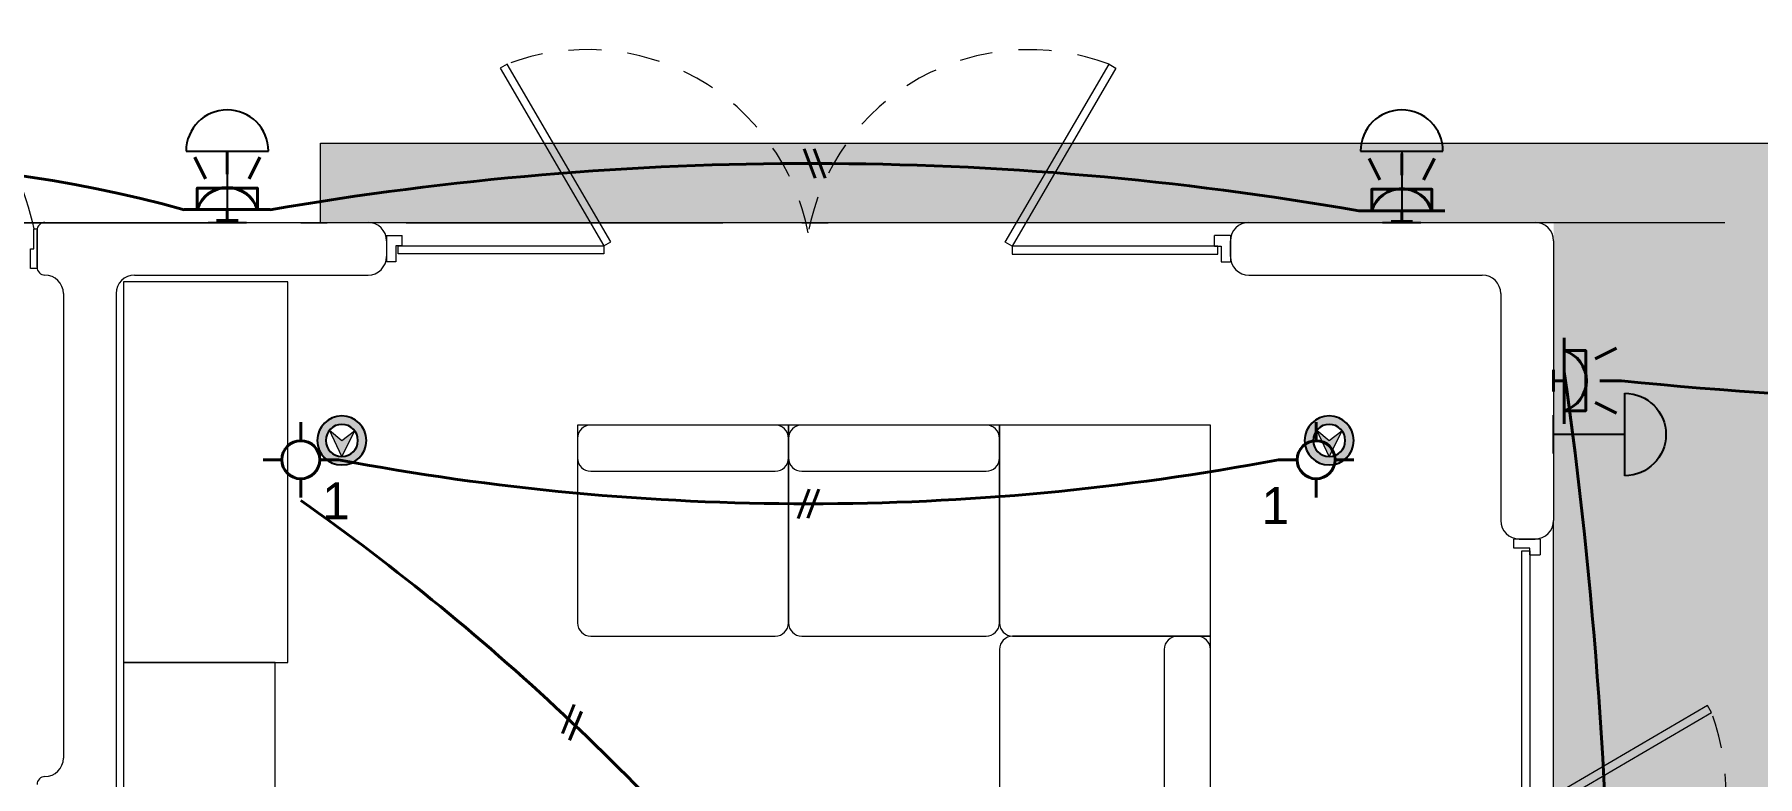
# Model space of a CAD drawing. Header units: metres. Extents: x 14 to 2416, y -346 to 476.
# Drawn here: x 51.24 to 57.78, y -72.73 to -69.91 of the extents above; entities that cross this region are included whole.
import ezdxf

# ---------------------------------------------------------------- set-up
doc = ezdxf.new("R2010")
doc.units = ezdxf.units.M
for name, pattern in [('0', [0]), ('ACAD_ISO10W100', [18, 12, -3, 0, -3]), ('HIDDEN2', [0.1875, 0.125, -0.0625])]:
    doc.linetypes.add(name, pattern=pattern)
doc.layers.get('0').update_dxf_attribs({"linetype": '0', "lineweight": 20})
for name, color, linetype, lineweight in [('A-ANNO-TEXT', 20, 'Continuous', 13), ('A-DOOR', 35, 'Continuous', 5), ('A-WALL', 250, 'Continuous', 20), ('baños', 251, 'Continuous', 0), ('E Salida Luces', 22, 'Continuous', 40), ('E Tuberia Emp Losa', 22, 'Continuous', 40), ('MAVA', 1, 'Continuous', 15), ('MOBILIARIOS', 252, 'Continuous', 0), ('piso', 253, 'Continuous', 0)]:
    doc.layers.add(name, color=color, linetype=linetype, lineweight=lineweight)
doc.layers.add('hatch piso', color=253, linetype='Continuous', lineweight=0, transparency=0.7)
doc.layers.add('MAVA Luminarias', color=1, linetype='Continuous')
doc.layers.add('SOLAR', color=7, linetype='ACAD_ISO10W100', lineweight=9, true_color=0xff1414)
doc.styles.add('CENTURY GOTHIC', font='GOTHIC.TTF')

# ---------------------------------------------------------------- blocks, each defined once
blk = doc.blocks.new('dl ip')
at = {"layer": 'MAVA', "true_color": 0xf8991e, "transparency": 33554687}
h = blk.add_hatch(color=30, dxfattribs=at)
h.dxf.hatch_style = 1
h.paths.add_polyline_path([(94.7574, -111.2088), (94.7109, -111.2482), (94.6624, -111.2113), (94.7109, -111.3092)])
at = {"layer": 'MAVA Luminarias', "linetype": 'Continuous', "true_color": 0xf8991e}
h = blk.add_hatch(color=30, dxfattribs=at)
h.paths.add_polyline_path([(94.618, -111.2482, 1), (94.8039, -111.2482, 1)])
h.paths.add_polyline_path([(94.7719, -111.2482, -1), (94.6499, -111.2482, -1)], flags=16)
at = {"layer": 'MAVA', "color": 30, "true_color": 0xf8991e}
for p, q in [((94.7109, -111.2482), (94.6624, -111.2113)), ((94.6624, -111.2113), (94.7109, -111.3092)), ((94.7109, -111.3092), (94.7574, -111.2088)), ((94.7574, -111.2088), (94.7109, -111.2482))]:
    blk.add_line(p, q, dxfattribs=at)
at = {"layer": 'MAVA Luminarias', "color": 30, "linetype": 'Continuous', "true_color": 0xf8991e}
for radius in [0.093, 0.061]:
    blk.add_circle((94.7109, -111.2482), radius, dxfattribs=at)
blk = doc.blocks.new('SCONCE 1')
at = {"layer": 'MAVA Luminarias', "color": 5, "linetype": 'Continuous'}
for p, q in [((-1.374, 0.679), (-1.374, 1.191)), ((-0.931, 0.816), (-0.931, 1.054)), ((-1.374, 0.935), (-0.931, 0.935))]:
    blk.add_line(p, q, dxfattribs=at)
blk.add_arc((-1.374, 0.935), 0.256, 90, 270, dxfattribs=at)
blk = doc.blocks.new('puerta 1.00')
at = {"layer": 'A-DOOR'}
for p, q in [((-0.15, -0.0125), (-0.9369, -0.3949)), ((-0.1376, -0.038), (-0.9245, -0.4204)), ((-0.1376, -0.038), (-0.15, -0.0125)), ((-0.8946, -0.3743), (-0.8996, -0.3641)), ((-0.8777, -0.3661), (-0.8826, -0.3559)), ((-0.8653, -0.3916), (-0.8603, -0.4018)), ((-0.9369, -0.3949), (-0.9245, -0.4204)), ((-0.8822, -0.3998), (-0.8772, -0.4101))]:
    blk.add_line(p, q, dxfattribs=at)
for points in [[(-0.05, 0), (-0.05, -0.025), (-0.125, -0.025), (-0.125, -0.0125), (-0.2, -0.0125), (-0.2, 0), (-0.05, 0)], [(-0.05, -0.95), (-0.05, -0.925), (-0.125, -0.925), (-0.125, -0.9375), (-0.2, -0.9375), (-0.2, -0.95), (-0.05, -0.95)]]:
    blk.add_lwpolyline(points, dxfattribs=at)
blk.add_arc((0.0366, 0.1602), 1.1229, 211.13358, 257.83427, dxfattribs=at)
for points in [[(-0.8982, -0.3642), (-0.9033, -0.3642), (-0.912, -0.3591), (-0.917, -0.3504), (-0.917, -0.3403), (-0.912, -0.3316), (-0.9033, -0.3265), (-0.8932, -0.3265), (-0.8844, -0.3316), (-0.8794, -0.3403), (-0.8794, -0.3504), (-0.8844, -0.3591), (-0.8932, -0.3642), (-0.8982, -0.3642)], [(-0.8617, -0.4394), (-0.8667, -0.4394), (-0.8754, -0.4344), (-0.8805, -0.4256), (-0.8805, -0.4156), (-0.8754, -0.4068), (-0.8667, -0.4018), (-0.8566, -0.4018), (-0.8479, -0.4068), (-0.8428, -0.4156), (-0.8428, -0.4257), (-0.8479, -0.4344), (-0.8566, -0.4394), (-0.8617, -0.4394)]]:
    blk.add_open_spline(points, degree=2, dxfattribs=at)
blk = doc.blocks.new('A$C9daa110d')
at = {"layer": 'A-DOOR'}
for p, q in [((0, 0.1005), (0.06, 0.1005)), ((0, 0.1005), (0, 0.0005)), ((0.06, 0.0605), (0.06, 0.1005)), ((3.2, 0.1), (3.14, 0.1)), ((3.14, 0.06), (3.14, 0.1)), ((3.2, 0.1), (3.2, 0)), ((0.035, 0.0005), (0, 0.0005)), ((0.035, 0.0605), (0.035, 0.0005)), ((0.06, 0.0605), (0.035, 0.0605)), ((3.14, 0.06), (3.165, 0.06)), ((3.165, 0.06), (3.165, 0)), ((3.165, 0), (3.2, 0))]:
    blk.add_line(p, q, dxfattribs=at)
for points in [[(0.4314, 0.7341), (0.8247, 0.0604), (0.8509, 0.0757), (0.4576, 0.7494)], [(2.7658, 0.7337), (2.3723, 0.0601), (2.3462, 0.0754), (2.7397, 0.749)], [(0.0446, 0.0605), (0.8247, 0.0604), (0.8247, 0.0301), (0.0446, 0.0302)], [(3.1524, 0.06), (2.3723, 0.0601), (2.3723, 0.0298), (3.1524, 0.0297)]]:
    blk.add_lwpolyline(points, close=True, dxfattribs=at)
at = {"layer": 'A-DOOR', "linetype": 'HIDDEN2'}
for centre, start, end in [((0.76, -0.0488), 10.76134, 110.74881), ((2.437, -0.0491), 69.23247, 169.21994)]:
    blk.add_arc(centre, 0.8536, start, end, dxfattribs=at)
blk = doc.blocks.new('A$C2f9b60d5')
at = {"layer": 'A-DOOR'}
for p, q in [((0, 0.1005), (0.06, 0.1005)), ((0, 0.1005), (0, 0.0005)), ((0.06, 0.0605), (0.06, 0.1005)), ((3.6, 0.1), (3.54, 0.1)), ((3.54, 0.06), (3.54, 0.1)), ((3.6, 0.1), (3.6, 0)), ((0.035, 0.0005), (0, 0.0005)), ((0.035, 0.0605), (0.035, 0.0005)), ((0.06, 0.0605), (0.035, 0.0605)), ((3.54, 0.06), (3.565, 0.06)), ((3.565, 0.06), (3.565, 0)), ((3.565, 0), (3.6, 0))]:
    blk.add_line(p, q, dxfattribs=at)
for points in [[(0.6314, 0.7341), (1.0247, 0.0604), (1.0509, 0.0757), (0.6576, 0.7494)], [(2.9658, 0.7337), (2.5723, 0.0601), (2.5462, 0.0754), (2.9397, 0.749)], [(0.0446, 0.0605), (1.0247, 0.0604), (1.0247, 0.0301), (0.0446, 0.0302)], [(3.5524, 0.06), (2.5723, 0.0601), (2.5723, 0.0298), (3.5524, 0.0297)]]:
    blk.add_lwpolyline(points, close=True, dxfattribs=at)
at = {"layer": 'A-DOOR', "linetype": 'HIDDEN2'}
for centre, start, end in [((0.96, -0.0488), 10.76134, 110.74881), ((2.637, -0.0491), 69.23247, 169.21994)]:
    blk.add_arc(centre, 0.8536, start, end, dxfattribs=at)
blk = doc.blocks.new('PL BASE 1N NASAS 09')
at = {"layer": 'A-WALL'}
for p, q in [((-99.1311, -35.4197), (-99.1311, -35.2797)), ((-99.1011, -35.2497), (-97.8761, -35.2497)), ((-94.5361, -35.2497), (-93.4515, -35.2497)), ((-97.8061, -35.3197), (-97.8061, -35.3797)), ((-93.3811, -35.3197), (-93.3811, -36.3797)), ((-99.1011, -35.4497), (-99.1011, -35.4497)), ((-98.7611, -35.4497), (-97.8761, -35.4497)), ((-94.5361, -35.4497), (-93.6511, -35.4497)), ((-99.0311, -35.5197), (-99.0311, -37.2797)), ((-98.8311, -35.5197), (-98.8311, -39.8997)), ((-93.5811, -35.5197), (-93.5811, -36.3797)), ((-93.5111, -36.4497), (-93.4511, -36.4497)), ((-99.1011, -37.3497), (-99.1011, -37.3497))]:
    blk.add_line(p, q, dxfattribs=at)
at = {"layer": 'A-WALL', "transparency": 33554684}
blk.add_line((-94.6061, -35.3797), (-94.6061, -35.3197), dxfattribs=at)
at = {"layer": 'A-WALL'}
for centre, radius, start, end in [((-99.1011, -35.2797), 0.03, 90, 180), ((-97.8761, -35.3197), 0.07, 0, 90), ((-93.4511, -35.3197), 0.07, 0, 90), ((-97.8761, -35.3797), 0.07, 270, 0), ((-99.1011, -35.4197), 0.03, 180, 270), ((-99.1011, -35.5197), 0.07, 360, 90), ((-98.7611, -35.5197), 0.07, 90, 180), ((-93.6511, -35.5197), 0.07, 0, 90), ((-93.5111, -36.3797), 0.07, 180, 270), ((-93.4511, -36.3797), 0.07, 270, 0), ((-99.1011, -37.2797), 0.07, 270, 360), ((-99.1011, -37.3797), 0.03, 90, 180)]:
    blk.add_arc(centre, radius, start, end, dxfattribs=at)
at = {"layer": 'A-WALL', "transparency": 33554684}
for centre, start, end in [((-94.5361, -35.3197), 90, 180), ((-94.5361, -35.3797), 180, 270)]:
    blk.add_arc(centre, 0.07, start, end, dxfattribs=at)
at = {"layer": 'piso'}
for p, q in [((-98.0565, -34.9497), (-88.1811, -34.9497)), ((-98.056, -35.2497), (-98.056, -34.9497)), ((-100.15, -35.2497), (-99.1011, -35.2497)), ((-97.8761, -35.2497), (-94.5361, -35.2497))]:
    blk.add_line(p, q, dxfattribs=at)
at = {"layer": 'piso', "transparency": 33554687}
blk.add_line((-93.3811, -40.1197), (-93.3811, -36.3797), dxfattribs=at)
at = {"color": 1}
blk.add_blockref('A$C9daa110d', (-97.8061, -35.3997), dxfattribs=at)
at = {"color": 1, "rotation": 270}
blk.add_blockref('A$C2f9b60d5', (-93.5316, -36.4497), dxfattribs=at)
at = {"layer": 'A-DOOR', "xscale": -1, "rotation": 90}
blk.add_blockref('puerta 1.00', (-100.0811, -35.4747), dxfattribs=at)
blk = doc.blocks.new('PL MUEBLES 1N NASAS 09')
at = {"layer": 'hatch piso'}
h = blk.add_hatch(dxfattribs=at)
h.set_pattern_fill('AR-BRSTD', color=256, scale=0.002, angle=-90)
h.set_pattern_definition([(270, (32.50438, 232.01007), (0.1354836, -2e-17), []), (0, (32.50438, 232.01007), (0.1354836, 0.2032), [0.1354836, -0.1354836])])
h.paths.add_polyline_path([(77.6423, 53.2549), (75.0805, 53.2549), (75.0805, 47.4481), (74.0805, 47.4481), (74.0805, 53.2536), (64.2055, 53.2536), (64.2055, 52.9536), (68.8805, 52.9536), (68.8805, 32.9536), (64.2055, 32.9536), (64.2055, 32.6536), (74.0805, 32.6536), (74.0805, 38.459), (75.0805, 38.459), (75.0805, 32.6549), (77.6423, 32.6549)])
h.paths.add_polyline_path([(72.263, 46.1088), (72.263, 45.6588), (72.6881, 45.6588), (72.6881, 44.6588), (70.0881, 44.6588), (70.0881, 45.6588), (70.5049, 45.6588), (70.5049, 46.1088)], flags=16)
h.paths.add_polyline_path([(70.1951, 48.5995), (70.1951, 49.5995), (71.8951, 49.5995), (71.8951, 48.5995)], flags=16)
edge = h.paths.add_edge_path(flags=16)
edge.add_arc((73.3805, 47.1481), 0.1, 90, 180, ccw=False)
edge.add_line((73.3805, 47.2481), (73.7805, 47.2481))
edge.add_arc((73.7805, 47.1481), 0.1, 0, 90, ccw=False)
edge.add_line((73.8805, 47.1481), (73.8805, 46.8981))
edge.add_arc((73.7805, 46.8981), 0.1, -90, 0, ccw=False)
edge.add_line((73.7805, 46.7981), (73.3805, 46.7981))
edge.add_arc((73.3805, 46.8981), 0.1, 180, 270, ccw=False)
edge.add_line((73.2805, 46.8981), (73.2805, 47.1481))
edge = h.paths.add_edge_path(flags=16)
edge.add_arc((71.0742, 50.0034), 0.25, 0, 360)
edge = h.paths.add_edge_path(flags=16)
edge.add_ellipse((71.5381, 43.9234), major_axis=(0.8, 0.0085), ratio=0.419259, start_angle=0, end_angle=360)
h.paths.add_polyline_path([(72.6881, 44.3074), (73.4881, 44.3074), (73.4881, 43.5074), (72.6881, 43.5074)], flags=16)
h.paths.add_polyline_path([(70.0881, 44.3074), (70.0881, 43.5074), (69.2881, 43.5074), (69.2881, 44.3074)], flags=16)
h.paths.add_polyline_path([(70.1951, 50.4072), (70.1951, 51.4072), (71.8951, 51.4072), (71.8951, 50.4072)], flags=16)
edge = h.paths.add_edge_path(flags=16)
edge.add_ellipse((71.5381, 41.9837), major_axis=(0.8, -0.0085), ratio=0.419259, start_angle=0, end_angle=360, ccw=False)
h.paths.add_polyline_path([(72.6881, 42.3997), (73.4881, 42.3997), (73.4881, 41.5997), (72.6881, 41.5997)], flags=16)
h.paths.add_polyline_path([(70.0881, 42.3997), (70.0881, 41.5997), (69.2881, 41.5997), (69.2881, 42.3997)], flags=16)
edge = h.paths.add_edge_path(flags=16)
edge.add_line((73.2805, 52.5959), (73.2805, 52.8459))
edge.add_arc((73.3805, 52.8459), 0.1, 90, 180, ccw=False)
edge.add_line((73.3805, 52.9459), (73.7805, 52.9459))
edge.add_arc((73.7805, 52.8459), 0.1, 0, 90, ccw=False)
edge.add_line((73.8805, 52.8459), (73.8805, 52.5959))
edge.add_arc((73.7805, 52.5959), 0.1, -90, 0, ccw=False)
edge.add_line((73.7805, 52.4959), (73.3805, 52.4959))
edge.add_arc((73.3805, 52.5959), 0.1, 180, 270, ccw=False)
h.paths.add_polyline_path([(72.6881, 41.2483), (72.6881, 40.2483), (72.263, 40.2483), (72.263, 39.7983), (70.5049, 39.7983), (70.5049, 40.2483), (70.0881, 40.2483), (70.0881, 41.2483)], flags=16)
edge = h.paths.add_edge_path(flags=16)
edge.add_line((73.3805, 39.099), (73.7805, 39.099))
edge.add_arc((73.7805, 38.999), 0.1, 0, 90, ccw=False)
edge.add_line((73.8805, 38.999), (73.8805, 38.749))
edge.add_arc((73.7805, 38.749), 0.1, -90, 0, ccw=False)
edge.add_line((73.7805, 38.649), (73.3805, 38.649))
edge.add_arc((73.3805, 38.749), 0.1, 180, 270, ccw=False)
edge.add_line((73.2805, 38.749), (73.2805, 38.999))
edge.add_arc((73.3805, 38.999), 0.1, 90, 180, ccw=False)
edge = h.paths.add_edge_path(flags=0)
edge.add_line((70.4837, 36.7952), (70.4399, 36.8229))
edge.add_line((70.4399, 36.8229), (70.4131, 36.7807))
edge.add_line((70.4131, 36.7807), (70.3286, 36.8341))
edge.add_arc((70.195, 36.6229), 0.25, 57.68021, 237.68021)
edge.add_line((70.0613, 36.4116), (70.1458, 36.3581))
edge.add_line((70.1458, 36.3581), (70.1191, 36.3159))
edge.add_line((70.1191, 36.3159), (70.1731, 36.2817))
edge.add_arc((71.2562, 35.9774), 1.125, 133.37096, 164.30948, ccw=False)
edge = h.paths.add_edge_path(flags=16)
edge.add_arc((70.0042, 35.9865), 0.2909, 89.25887, 335.97934, ccw=False)
edge.add_line((70.008, 36.2774), (70.108, 36.2774))
edge.add_line((70.108, 36.2774), (70.108, 36.2274))
edge.add_line((70.108, 36.2274), (70.008, 36.2274))
edge.add_arc((70.008, 35.9774), 0.25, 90, 270)
edge.add_line((70.008, 35.7274), (70.108, 35.7274))
edge.add_line((70.108, 35.7274), (70.108, 35.6774))
edge.add_line((70.108, 35.6774), (70.1799, 35.6774))
edge.add_line((70.1799, 35.6774), (70.1191, 35.639))
edge.add_line((70.1191, 35.639), (70.1458, 35.5967))
edge.add_line((70.1458, 35.5967), (70.0613, 35.5433))
edge.add_arc((70.195, 35.332), 0.25, 122.31979, 302.31979)
edge.add_line((70.3286, 35.1207), (70.4131, 35.1742))
edge.add_line((70.4131, 35.1742), (70.4399, 35.1319))
edge.add_line((70.4399, 35.1319), (70.3554, 35.0785))
edge.add_arc((70.1898, 35.3287), 0.3, 211.27428, 303.49799, ccw=False)
edge.add_arc((70.2847, 34.8472), 0.4791, -37.75931, 137.1635, ccw=False)
edge.add_arc((70.6181, 34.7662), 0.2172, 282.0494, 481.72819)
edge.add_line((70.5039, 34.9509), (70.544, 35.0426))
edge.add_line((70.544, 35.0426), (70.5898, 35.0225))
edge.add_line((70.5898, 35.0225), (70.5497, 34.9309))
edge.add_arc((70.79, 34.8563), 0.2515, -29.97721, 162.74223, ccw=False)
edge.add_line((71.0078, 34.7306), (71.0479, 34.8222))
edge.add_line((71.0479, 34.8222), (71.0937, 34.8022))
edge.add_line((71.0937, 34.8022), (71.1225, 34.8681))
edge.add_line((71.1225, 34.8681), (71.1334, 34.797))
edge.add_line((71.1334, 34.797), (71.1828, 34.8046))
edge.add_line((71.1828, 34.8046), (71.198, 34.7057))
edge.add_arc((71.443, 34.7571), 0.2504, 5.56994, 191.83466, ccw=False)
edge.add_line((71.6922, 34.7814), (71.6771, 34.8802))
edge.add_line((71.6771, 34.8802), (71.7265, 34.8878))
edge.add_line((71.7265, 34.8878), (71.7156, 34.9588))
edge.add_line((71.7156, 34.9588), (71.7628, 34.9046))
edge.add_line((71.7628, 34.9046), (71.8005, 34.9374))
edge.add_line((71.8005, 34.9374), (71.8662, 34.862))
edge.add_arc((72.0737, 35.0044), 0.2516, 47.58671, 214.45746, ccw=False)
edge.add_line((72.2434, 35.1902), (72.1778, 35.2656))
edge.add_line((72.1778, 35.2656), (72.2155, 35.2984))
edge.add_line((72.2155, 35.2984), (72.1612, 35.3608))
edge.add_line((72.1612, 35.3608), (72.2391, 35.3331))
edge.add_line((72.2391, 35.3331), (72.2559, 35.3802))
edge.add_line((72.2559, 35.3802), (72.3501, 35.3468))
edge.add_arc((72.4234, 35.586), 0.2502, 67.92435, 252.95457, ccw=False)
edge.add_line((72.5175, 35.8179), (72.4233, 35.8514))
edge.add_line((72.4233, 35.8514), (72.44, 35.8985))
edge.add_line((72.44, 35.8985), (72.3723, 35.9226))
edge.add_line((72.3723, 35.9226), (72.4424, 35.9384))
edge.add_line((72.4424, 35.9384), (72.4313, 35.9872))
edge.add_line((72.4313, 35.9872), (72.5289, 36.0093))
edge.add_arc((72.4445, 36.2465), 0.2518, 95.95001, 289.56847, ccw=False)
edge.add_line((72.4184, 36.4969), (72.3209, 36.4749))
edge.add_line((72.3209, 36.4749), (72.3099, 36.5236))
edge.add_line((72.3099, 36.5236), (72.2397, 36.5077))
edge.add_line((72.2397, 36.5077), (72.2905, 36.5587))
edge.add_line((72.2905, 36.5587), (72.2551, 36.594))
edge.add_line((72.2551, 36.594), (72.3257, 36.6648))
edge.add_arc((72.1487, 36.8413), 0.25, 315.07903, 495.07903)
edge.add_line((71.9717, 37.0178), (71.9011, 36.947))
edge.add_line((71.9011, 36.947), (71.8657, 36.9823))
edge.add_line((71.8657, 36.9823), (71.9363, 37.0531))
edge.add_arc((72.1119, 36.9416), 0.2081, -66.66126, 147.57331, ccw=False)
edge.add_arc((72.46, 37.8666), 1.1473, 197.48909, 256.61195, ccw=False)
edge.add_arc((71.3445, 37.2226), 0.3, -4.05695, 85.94305, ccw=False)
edge.add_line((71.6438, 37.2013), (71.6367, 37.1016))
edge.add_line((71.6367, 37.1016), (71.5868, 37.1051))
edge.add_line((71.5868, 37.1051), (71.5939, 37.2049))
edge.add_arc((71.3445, 37.2226), 0.25, 355.94305, 535.94305)
edge.add_line((71.0952, 37.2403), (71.0881, 37.1405))
edge.add_line((71.0881, 37.1405), (71.0382, 37.144))
edge.add_line((71.0382, 37.144), (71.0331, 37.0723))
edge.add_line((71.0331, 37.0723), (70.9991, 37.1357))
edge.add_line((70.9991, 37.1357), (70.955, 37.112))
edge.add_line((70.955, 37.112), (70.9077, 37.2001))
edge.add_arc((70.4179, 37.5831), 0.6217, 274.55284, 321.97284, ccw=False)
edge.add_line((70.4673, 36.9633), (70.5146, 36.8752))
edge.add_line((70.5146, 36.8752), (70.4706, 36.8515))
edge.add_line((70.4706, 36.8515), (70.4233, 36.9396))
edge.add_arc((70.6845, 37.0871), 0.3, 117.21733, 209.44104, ccw=False)
edge.add_arc((71.7235, 36.3655), 1.5363, 139.95915, 198.89214)
edge = h.paths.add_edge_path(flags=0)
edge.add_arc((71.2562, 35.9774), 0.7, 0, 360)
edge = h.paths.add_edge_path(flags=16)
edge.add_line((73.3805, 33.4111), (73.7805, 33.4111))
edge.add_arc((73.7805, 33.3111), 0.1, 0, 90, ccw=False)
edge.add_line((73.8805, 33.3111), (73.8805, 33.0611))
edge.add_arc((73.7805, 33.0611), 0.1, -90, 0, ccw=False)
edge.add_line((73.7805, 32.9611), (73.3805, 32.9611))
edge.add_arc((73.3805, 33.0611), 0.1, 180, 270, ccw=False)
edge.add_line((73.2805, 33.0611), (73.2805, 33.3111))
edge.add_arc((73.3805, 33.3111), 0.1, 90, 180, ccw=False)
at = {"layer": 'MOBILIARIOS'}
for points in [[(64.0817, 51.2858), (64.0817, 52.7288), (63.4587, 52.7288), (63.4587, 51.2858)], [(64.0334, 48.2843), (64.0334, 51.2858), (63.4587, 51.2858), (63.4587, 48.2843)]]:
    blk.add_lwpolyline(points, close=True, dxfattribs=at)
for points in [[(65.9797, 52.1854), (65.1797, 52.1854), (65.1797, 51.4354, 0.414214), (65.2297, 51.3854), (65.9297, 51.3854, 0.414214), (65.9797, 51.4354)], [(65.9297, 52.1854), (65.2297, 52.1854, 0.414214), (65.1797, 52.1354), (65.1797, 52.0604, 0.414214), (65.2297, 52.0104), (65.9297, 52.0104, 0.414214), (65.9797, 52.0604), (65.9797, 52.1354, 0.414214)], [(66.7297, 52.1854), (66.0297, 52.1854, 0.414214), (65.9797, 52.1354), (65.9797, 52.0604, 0.414214), (66.0297, 52.0104), (66.7297, 52.0104, 0.414214), (66.7797, 52.0604), (66.7797, 52.1354, 0.414214)], [(66.7797, 52.1854), (65.9797, 52.1854), (65.9797, 51.4354, 0.414214), (66.0297, 51.3854), (66.7297, 51.3854, 0.414214), (66.7797, 51.4354)], [(67.5797, 52.1854), (66.7797, 52.1854), (66.7797, 51.4354, 0.414214), (66.8297, 51.3854), (67.5797, 51.3854)], [(67.5797, 50.5854), (67.5797, 51.3854), (66.8297, 51.3854, 0.414214), (66.7797, 51.3354), (66.7797, 50.6354, 0.414214), (66.8297, 50.5854)], [(67.5797, 50.6354), (67.5797, 51.3354, 0.414214), (67.5297, 51.3854), (67.4547, 51.3854, 0.414214), (67.4047, 51.3354), (67.4047, 50.6354, 0.414214), (67.4547, 50.5854), (67.5297, 50.5854, 0.414214)]]:
    blk.add_lwpolyline(points, format="xyb", close=True, dxfattribs=at)
at = {"layer": 'baños'}
blk.add_blockref('PL BASE 1N NASAS 09', (162.2615, 88.2033), dxfattribs=at)
blk = doc.blocks.new('A$Cbef68299')
blk.add_blockref('PL MUEBLES 1N NASAS 09', (-30.7659, -32.0535))
blk = doc.blocks.new('A$Cc5be7df0')
at = {"layer": 'SOLAR', "ltscale": 0.1}
blk.add_lwpolyline([(50.6493, 18.241), (12.7705, 18.2411), (13.2139, 38.2316), (50.9852, 38.2377)], close=True, dxfattribs=at)
at = {"layer": 'A-ANNO-TEXT'}
blk.add_blockref('A$Cbef68299', (4.1493, 17.337), dxfattribs=at)
blk = doc.blocks.new('*U394')
at = {"layer": 'E Salida Luces'}
for p, q in [((-0.1234, 0.2394), (-0.0828, 0.1579)), ((0, 0.2574), (0, 0.1759)), ((0.1234, 0.2394), (0.0828, 0.1579)), ((-0.163, 0.0408), (-0.0815, 0.0408)), ((0.0815, 0.0408), (-0.0815, 0.0408)), ((-0.0408, 0), (0.0408, 0)), ((0, 0.0408), (0, 0)), ((0.0815, 0.0408), (0.163, 0.0408))]:
    blk.add_line(p, q, dxfattribs=at)
blk.add_lwpolyline([(0.1142, 0.0408), (0.1142, 0.1223), (-0.1142, 0.1223), (-0.1142, 0.0408)], close=True, dxfattribs=at)
blk.add_arc((0, 0.0052), 0.1196, 17.31428, 162.68572, dxfattribs=at)
blk = doc.blocks.new('*U370')
for p, q in [((0.03, 1.37), (-1.05, -1.48)), ((0.99, 1.37), (-0.09, -1.48))]:
    blk.add_line(p, q)
blk = doc.blocks.new('*U587')
at = {"xscale": 0.0393700787401575, "yscale": 0.0393700787401575, "zscale": 0.0393700787401575, "rotation": 90.12263338411421}
blk.add_blockref('*U370', (-0.0023, 0.0012), dxfattribs=at)
blk = doc.blocks.new('*U466')
at = {"layer": 'E Salida Luces'}
for p, q in [((0.0408, 0.163), (0.0408, 0.0815)), ((0.0408, -0.0815), (0.0408, 0.0815)), ((0.2394, 0.1234), (0.1579, 0.0828)), ((0, 0.0408), (0, -0.0408)), ((0.0408, 0), (0, 0)), ((0.2574, 0), (0.1759, 0)), ((0.0408, -0.0815), (0.0408, -0.163)), ((0.2394, -0.1234), (0.1579, -0.0828))]:
    blk.add_line(p, q, dxfattribs=at)
blk.add_lwpolyline([(0.0408, -0.1142), (0.1223, -0.1142), (0.1223, 0.1142), (0.0408, 0.1142)], close=True, dxfattribs=at)
blk.add_arc((0.0052, 0), 0.1196, 287.31428, 72.68572, dxfattribs=at)
blk = doc.blocks.new('*U542')
at = {"layer": 'E Salida Luces', "linetype": 'Continuous'}
for p, q in [((0, 0.358), (0, 0.181)), ((-0.358, 0.001), (-0.18, 0.001)), ((0.18, 0.001), (0.358, 0.001)), ((0, -0.179), (0, -0.357))]:
    blk.add_line(p, q, dxfattribs=at)
blk.add_circle((0, 0.001), 0.18, dxfattribs=at)
blk = doc.blocks.new('*U523')
at = {"xscale": 0.0393700787401575, "yscale": 0.0393700787401575, "zscale": 0.0393700787401575, "rotation": 90.20815273051448}
blk.add_blockref('*U370', (-0.0023, 0.0012), dxfattribs=at)
blk = doc.blocks.new('*U660')
at = {"xscale": 0.0393700787401575, "yscale": 0.0393700787401575, "zscale": 0.0393700787401575, "rotation": 133.2641532598546}
blk.add_blockref('*U370', (-0.0025, -0.0007), dxfattribs=at)

msp = doc.modelspace()

# ---------------------------------------------------------------- linework, layer by layer
at = {"layer": 'E Salida Luces'}
for centre, radius, start, end in [((50.4664, -75.4815), 5.0842, 74.67618, 105.32382), ((54.1872, -82.4979), 12.095, 80.11641, 99.76377), ((58.6272, -58.2814), 13.0168, 263.96626, 285.02454), ((39.6645, -73.6615), 17.5523, 351.91412, 8.08588), ((54.1766, -62.0921), 9.6005, 259.30326, 280.69674), ((46.9057, -79.2588), 9.2748, 38.37722, 54.80313)]:
    msp.add_arc(centre, radius, start, end, dxfattribs=at)

# ---------------------------------------------------------------- block references
at = {"layer": 'A-ANNO-TEXT'}
msp.add_blockref('A$Cc5be7df0', (14.7377, -108.8632), dxfattribs=at)
at = {"layer": 'E Salida Luces', "color": 1}
for name, p in [('*U394', (51.973, -70.6188)), ('*U394', (56.4263, -70.6231)), ('*U466', (57.0016, -71.2261))]:
    msp.add_blockref(name, p, dxfattribs=at)
at = {"layer": 'E Salida Luces', "xscale": -0.4, "yscale": 0.4, "zscale": 0.4}
for p in [(52.2516, -71.5261), (56.1016, -71.5261)]:
    msp.add_blockref('*U542', p, dxfattribs=at)
at = {"layer": 'E Tuberia Emp Losa', "yscale": 0.9842519685039484, "zscale": 0.9842519685039484}
for name, p, xscale, rotation in [('*U587', (54.1999, -70.4028), -0.9842519685039484, 270), ('*U523', (54.1766, -71.6926), 0.9842519685039484, 270), ('*U660', (53.2794, -72.5211), -0.9842519685039484, 90)]:
    msp.add_blockref(name, p, dxfattribs=dict(at, xscale=xscale, rotation=rotation))
at = {"layer": 'MAVA Luminarias', "color": 251, "xscale": 0.6101999921123585, "yscale": 0.6101999921123585, "zscale": 0.6101999921123585, "rotation": 270}
for p in [(51.4024, -71.1944), (55.8557, -71.1944)]:
    msp.add_blockref('SCONCE 1', p, dxfattribs=at)
at = {"layer": 'MAVA Luminarias', "color": 251, "xscale": -0.6101999921123585, "yscale": 0.6101999921123585, "zscale": 0.6101999921123585}
msp.add_blockref('SCONCE 1', (56.4332, -72.0005), dxfattribs=at)
at = {"layer": 'MAVA Luminarias', "xscale": -1}
for p in [(147.1182, 39.7956), (150.8619, 39.7956)]:
    msp.add_blockref('dl ip', p, dxfattribs=at)

# ---------------------------------------------------------------- texts
at = {"layer": 'E Tuberia Emp Losa', "char_height": 0.14, "width": 0.529968, "attachment_point": 5, "style": 'CENTURY GOTHIC'}
for insert in [(52.3849, -71.6819), (55.9473, -71.6995)]:
    msp.add_mtext('1', dxfattribs=dict(at, insert=insert))

doc.saveas('drawing.dxf')
